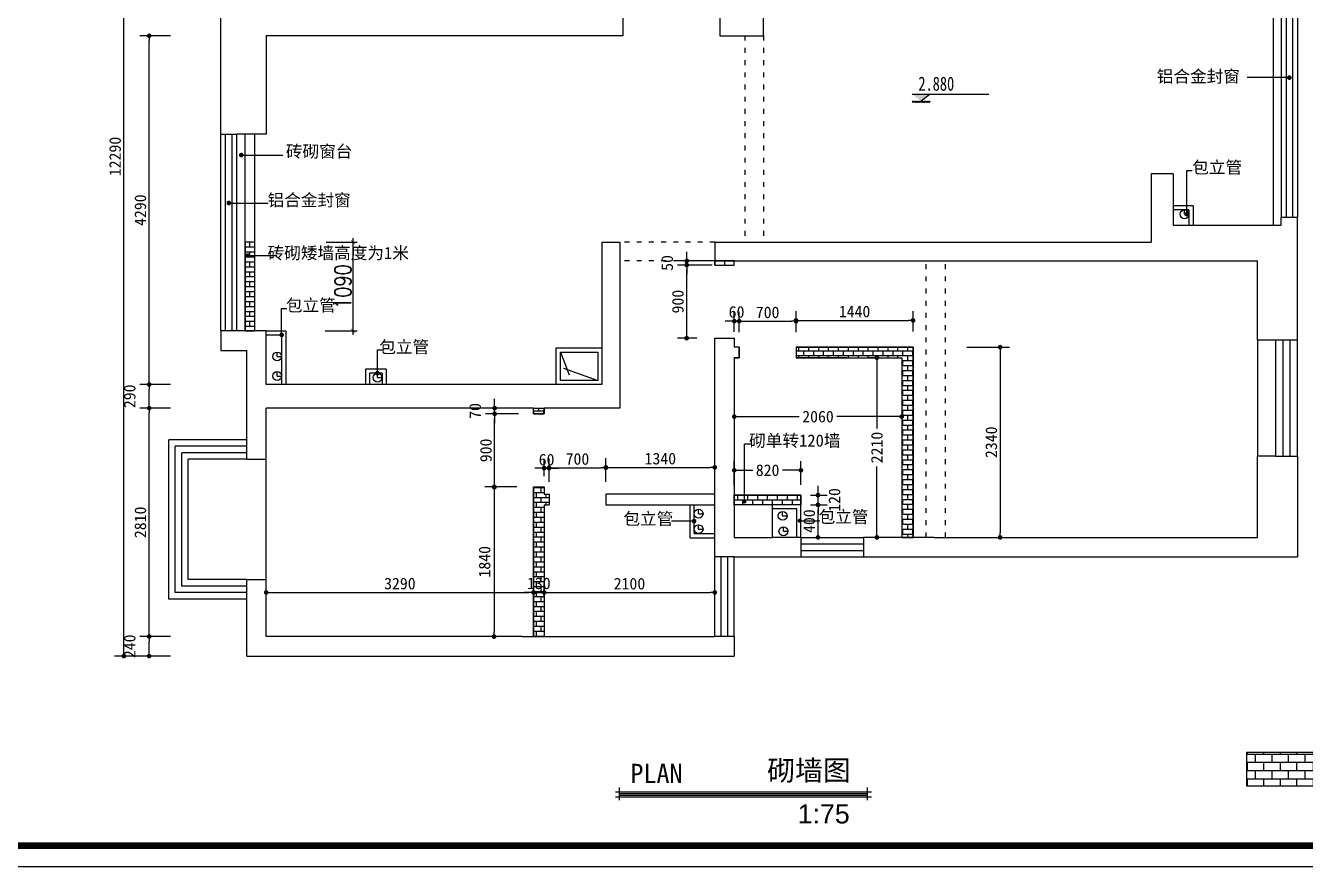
# Model space of a CAD drawing. Header units: millimetres. Extents: x -608935 to 90319, y -1318739 to -774154.
# Drawn here: x -141431 to -125683, y -817287 to -806945 of the extents above; entities that cross this region are included whole.
import ezdxf

# ---------------------------------------------------------------- set-up
doc = ezdxf.new("R2010")
doc.units = ezdxf.units.MM
doc.header["$PDMODE"] = 3
doc.linetypes.add('ACAD_ISO03W100', pattern=[30, 12, -18])
for name, color, linetype in [('0-170活动家具', 8, 'Continuous'), ('2', 2, 'Continuous'), ('250', 250, 'Continuous'), ('5', 5, 'Continuous'), ('IFF_FURN', 30, 'Continuous'), ('layer 1', 7, 'Continuous')]:
    doc.layers.add(name, color=color, linetype=linetype)
doc.styles.add('DIM', font='simplex.shx', dxfattribs={"width": 0.8, "bigfont": 'hztxt.shx'})
doc.styles.get("Standard").update_dxf_attribs({"font": 'simhei.ttf'})
doc.styles.add('STYLE1', font='')
doc.styles.add('平面', font='', dxfattribs={"width": 0.75, "height": 250})
doc.styles.get('STYLE1').set_extended_font_data('SimSun')
doc.styles.get('平面').set_extended_font_data('SimSun')
doc.dimstyles.new('1-50', dxfattribs={"dimscale": 50, "dimtxt": 4, "dimasz": 1, "dimexe": 1, "dimexo": 0.1, "dimgap": 0.5, "dimtad": 1, "dimdec": 0, "dimdsep": 46, "dimtxsty": 'DIM', "dimblk": 'ARCHTICK', "dimcen": 4, "dimdle": 1, "dimclrd": 3, "dimclre": 3, "dimclrt": 1, "dimadec": 0, "dimazin": 0, "dimtfac": 1, "dimtdec": 0, "dimtmove": 2, "dimatfit": 3, "dimldrblk": 'DOT', "dimfxl": 15, "dimfxlon": 1, "dimarcsym": 0})
doc.dimstyles.new('1-55', dxfattribs={"dimscale": 57, "dimtxt": 2.5, "dimasz": 1, "dimexe": 2, "dimexo": 0.625, "dimtad": 1, "dimdec": 0, "dimrnd": 5, "dimtxsty": 'Standard', "dimblk": 'DOT', "dimcen": 2.5, "dimclrd": 1, "dimclre": 1, "dimclrt": 2, "dimadec": 0, "dimazin": 0, "dimtfac": 1, "dimtdec": 0, "dimtmove": 2, "dimatfit": 3, "dimldrblk": 'DOT', "dimfxl": 1, "dimarcsym": 0})

# ---------------------------------------------------------------- blocks, each defined once
blk = doc.blocks.new('_Dot')
at = {"color": 0, "linetype": 'ByBlock', "lineweight": -2}
blk.add_line((-0.5, 0), (-1, 0), dxfattribs=at)
at = {"color": 0, "linetype": 'ByBlock', "const_width": 0.5}
blk.add_lwpolyline([(-0.25, 0, 1), (0.25, 0, 1)], format="xyb", close=True, dxfattribs=at)
blk = doc.blocks.new('*D315')
at = {"layer": '250', "color": 1, "lineweight": -2}
for p, q in [((-139646, -814460), (-140024, -814460)), ((-139910, -814643), (-139910, -814517)), ((-139646, -814700), (-140024, -814700))]:
    blk.add_line(p, q, dxfattribs=at)
at = {"layer": 'Defpoints', "color": 0}
for p in [(-139910, -814460), (-139610, -814460), (-139610, -814700)]:
    blk.add_point(p, dxfattribs=at)
at = {"layer": '250', "color": 1, "lineweight": -2, "xscale": 57, "yscale": 57, "zscale": 57}
for p, rotation in [((-139910, -814460), 90), ((-139910, -814700), 270)]:
    blk.add_blockref('_Dot', p, dxfattribs=dict(at, rotation=rotation))
at = {"layer": '250', "color": 2, "insert": (-140149, -814580), "char_height": 142.5, "attachment_point": 5, "rotation": 90}
blk.add_mtext('240', dxfattribs=at)
blk = doc.blocks.new('*D316')
at = {"layer": '250', "color": 1, "lineweight": -2}
for p, q in [((-139646, -811650), (-140024, -811650)), ((-139910, -814403), (-139910, -811707)), ((-139646, -814460), (-140024, -814460))]:
    blk.add_line(p, q, dxfattribs=at)
at = {"layer": 'Defpoints', "color": 0}
for p in [(-139910, -811650), (-139610, -811650), (-139610, -814460)]:
    blk.add_point(p, dxfattribs=at)
at = {"layer": '250', "color": 1, "lineweight": -2, "xscale": 57, "yscale": 57, "zscale": 57}
for p, rotation in [((-139910, -811650), 90), ((-139910, -814460), 270)]:
    blk.add_blockref('_Dot', p, dxfattribs=dict(at, rotation=rotation))
at = {"layer": '250', "color": 2, "insert": (-140018, -813055), "char_height": 142.5, "attachment_point": 5, "rotation": 90}
blk.add_mtext('2810', dxfattribs=at)
blk = doc.blocks.new('*D317')
at = {"layer": '250', "color": 1, "lineweight": -2}
for p, q in [((-139646, -811360), (-140024, -811360)), ((-139910, -811593), (-139910, -811417)), ((-139646, -811650), (-140024, -811650))]:
    blk.add_line(p, q, dxfattribs=at)
at = {"layer": 'Defpoints', "color": 0}
for p in [(-139910, -811360), (-139610, -811360), (-139610, -811650)]:
    blk.add_point(p, dxfattribs=at)
at = {"layer": '250', "color": 1, "lineweight": -2, "xscale": 57, "yscale": 57, "zscale": 57}
for p, rotation in [((-139910, -811360), 90), ((-139910, -811650), 270)]:
    blk.add_blockref('_Dot', p, dxfattribs=dict(at, rotation=rotation))
at = {"layer": '250', "color": 2, "insert": (-140149, -811505), "char_height": 142.5, "attachment_point": 5, "rotation": 90}
blk.add_mtext('290', dxfattribs=at)
blk = doc.blocks.new('*D318')
at = {"layer": '250', "color": 1, "lineweight": -2}
for p, q in [((-139646, -807070), (-140024, -807070)), ((-139910, -811303), (-139910, -807127)), ((-139646, -811360), (-140024, -811360))]:
    blk.add_line(p, q, dxfattribs=at)
at = {"layer": 'Defpoints', "color": 0}
for p in [(-139910, -807070), (-139610, -807070), (-139610, -811360)]:
    blk.add_point(p, dxfattribs=at)
at = {"layer": '250', "color": 1, "lineweight": -2, "xscale": 57, "yscale": 57, "zscale": 57}
for p, rotation in [((-139910, -807070), 90), ((-139910, -811360), 270)]:
    blk.add_blockref('_Dot', p, dxfattribs=dict(at, rotation=rotation))
at = {"layer": '250', "color": 2, "insert": (-140018, -809215), "char_height": 142.5, "attachment_point": 5, "rotation": 90}
blk.add_mtext('4290', dxfattribs=at)
blk = doc.blocks.new('*D323')
at = {"layer": '250', "color": 1, "lineweight": -2}
for p, q in [((-139646, -802410), (-140336, -802410)), ((-140222, -814643), (-140222, -802467)), ((-139646, -814700), (-140336, -814700))]:
    blk.add_line(p, q, dxfattribs=at)
at = {"layer": 'Defpoints', "color": 0}
for p in [(-140222, -802410), (-139610, -802410), (-139610, -814700)]:
    blk.add_point(p, dxfattribs=at)
at = {"layer": '250', "color": 1, "lineweight": -2, "xscale": 57, "yscale": 57, "zscale": 57}
for p, rotation in [((-140222, -802410), 90), ((-140222, -814700), 270)]:
    blk.add_blockref('_Dot', p, dxfattribs=dict(at, rotation=rotation))
at = {"layer": '250', "color": 2, "insert": (-140329, -808555), "char_height": 142.5, "attachment_point": 5, "rotation": 90}
blk.add_mtext('12290', dxfattribs=at)
blk = doc.blocks.new('A$C54AD448D')
blk.add_lwpolyline([(-240, 15583), (-22136, 15583), (-22136, 240), (-240, 240)], close=True)
at = {"layer": 'IFF_FURN'}
blk.add_lwpolyline([(0, 15823), (-22376, 15823), (-22376, 0), (0, 0)], close=True, dxfattribs=at)
at = {"layer": 'IFF_FURN', "color": 8, "const_width": 79.9}
blk.add_lwpolyline([(-22136, 15583), (-22136, 240), (-240, 240), (-240, 15583), (-22136, 15583)], dxfattribs=at)
blk = doc.blocks.new('54ewq')
blk.add_hatch(color=1).paths.add_polyline_path([(75200, -272756), (75017, -272756), (75108, -272825)])
h = blk.add_hatch()
h.set_pattern_fill('SACNCR', color=1, scale=1.92, angle=180.0122, style=0)
h.set_pattern_definition([(45.01224, (-58699.985, -326776.9863), (-3.23358277, 3.23220149), []), (45.01224, (-58696.752, -326776.9856), (-3.23358277, 3.23220149), [0, -4.572])])
h.paths.add_polyline_path([(75109, -272825), (75108, -272825), (75108, -272825), (75017, -272825), (75017, -272838), (75201, -272838), (75201, -272825)])
at = {"color": 1}
for p, q in [((75017, -272756), (75802, -272756)), ((75200, -272756), (75108, -272825))]:
    blk.add_line(p, q, dxfattribs=at)
blk = doc.blocks.new('*D355')
at = {"layer": '250', "color": 1, "lineweight": -2}
for p, q in [((-132650, -810612), (-132650, -810467)), ((-131950, -810612), (-131950, -810467)), ((-132593, -810581), (-132007, -810581))]:
    blk.add_line(p, q, dxfattribs=at)
at = {"layer": 'Defpoints', "color": 0}
for p in [(-132650, -810647), (-131950, -810581), (-131950, -810647)]:
    blk.add_point(p, dxfattribs=at)
at = {"layer": '250', "color": 1, "lineweight": -2, "xscale": 57, "yscale": 57, "zscale": 57, "rotation": 180}
blk.add_blockref('_Dot', (-132650, -810581), dxfattribs=at)
at = {"layer": '250', "color": 1, "lineweight": -2, "xscale": 57, "yscale": 57, "zscale": 57}
blk.add_blockref('_Dot', (-131950, -810581), dxfattribs=at)
at = {"layer": '250', "color": 2, "insert": (-132300, -810473), "char_height": 142.5, "attachment_point": 5}
blk.add_mtext('700', dxfattribs=at)
blk = doc.blocks.new('*D356')
at = {"layer": '250', "color": 1, "lineweight": -2}
for p, q in [((-131950, -810716), (-131950, -810457)), ((-130510, -810707), (-130510, -810457)), ((-131893, -810571), (-130567, -810571))]:
    blk.add_line(p, q, dxfattribs=at)
at = {"layer": 'Defpoints', "color": 0}
for p in [(-130510, -810571), (-131950, -810752), (-130510, -810742)]:
    blk.add_point(p, dxfattribs=at)
at = {"layer": '250', "color": 1, "lineweight": -2, "xscale": 57, "yscale": 57, "zscale": 57, "rotation": 180}
blk.add_blockref('_Dot', (-131950, -810571), dxfattribs=at)
at = {"layer": '250', "color": 1, "lineweight": -2, "xscale": 57, "yscale": 57, "zscale": 57}
blk.add_blockref('_Dot', (-130510, -810571), dxfattribs=at)
at = {"layer": '250', "color": 2, "insert": (-131230, -810463), "char_height": 142.5, "attachment_point": 5}
blk.add_mtext('1440', dxfattribs=at)
blk = doc.blocks.new('*D357')
at = {"layer": '250', "color": 1, "lineweight": -2}
for p, q in [((-129848, -810900), (-129325, -810900)), ((-129439, -810957), (-129439, -813183)), ((-129775, -813240), (-129325, -813240))]:
    blk.add_line(p, q, dxfattribs=at)
at = {"layer": 'Defpoints', "color": 0}
for p in [(-129884, -810900), (-129810, -813240), (-129439, -813240)]:
    blk.add_point(p, dxfattribs=at)
at = {"layer": '250', "color": 1, "lineweight": -2, "xscale": 57, "yscale": 57, "zscale": 57}
for p, rotation in [((-129439, -810900), 90), ((-129439, -813240), 270)]:
    blk.add_blockref('_Dot', p, dxfattribs=dict(at, rotation=rotation))
at = {"layer": '250', "color": 2, "insert": (-129547, -812070), "char_height": 142.5, "attachment_point": 5, "rotation": 90}
blk.add_mtext('2340', dxfattribs=at)
blk = doc.blocks.new('*D358')
at = {"layer": '250', "color": 1, "lineweight": -2}
for p, q in [((-132710, -811664), (-132710, -811869)), ((-132653, -811755), (-131913, -811755)), ((-130707, -811755), (-131447, -811755)), ((-130650, -811664), (-130650, -811869))]:
    blk.add_line(p, q, dxfattribs=at)
at = {"layer": 'Defpoints', "color": 0}
for p in [(-132710, -811628), (-130650, -811628), (-130650, -811755)]:
    blk.add_point(p, dxfattribs=at)
at = {"layer": '250', "color": 1, "lineweight": -2, "xscale": 57, "yscale": 57, "zscale": 57, "rotation": 180}
blk.add_blockref('_Dot', (-132710, -811755), dxfattribs=at)
at = {"layer": '250', "color": 1, "lineweight": -2, "xscale": 57, "yscale": 57, "zscale": 57}
blk.add_blockref('_Dot', (-130650, -811755), dxfattribs=at)
at = {"layer": '250', "color": 2, "insert": (-131680, -811755), "char_height": 142.5, "attachment_point": 5}
blk.add_mtext('2060', dxfattribs=at)
blk = doc.blocks.new('*D359')
at = {"layer": '250', "color": 1, "lineweight": -2}
for p, q in [((-135387, -812620), (-135780, -812620)), ((-135666, -812677), (-135666, -814403)), ((-135387, -814460), (-135780, -814460))]:
    blk.add_line(p, q, dxfattribs=at)
at = {"layer": 'Defpoints', "color": 0}
for p in [(-135351, -812620), (-135666, -814460), (-135351, -814460)]:
    blk.add_point(p, dxfattribs=at)
at = {"layer": '250', "color": 1, "lineweight": -2, "xscale": 57, "yscale": 57, "zscale": 57}
for p, rotation in [((-135666, -812620), 90), ((-135666, -814460), 270)]:
    blk.add_blockref('_Dot', p, dxfattribs=dict(at, rotation=rotation))
at = {"layer": '250', "color": 2, "insert": (-135782, -813540), "char_height": 142.5, "attachment_point": 5, "rotation": 90}
blk.add_mtext('1840', dxfattribs=at)
blk = doc.blocks.new('*D442')
at = {"layer": '250', "color": 1, "lineweight": -2}
for p, q in [((-132710, -810712), (-132710, -810467)), ((-132650, -810716), (-132650, -810467)), ((-132767, -810581), (-132824, -810581)), ((-132650, -810581), (-132710, -810581)), ((-132593, -810581), (-132536, -810581))]:
    blk.add_line(p, q, dxfattribs=at)
at = {"layer": 'Defpoints', "color": 0}
for p in [(-132710, -810581), (-132710, -810748), (-132650, -810751)]:
    blk.add_point(p, dxfattribs=at)
at = {"layer": '250', "color": 1, "lineweight": -2, "xscale": 57, "yscale": 57, "zscale": 57}
blk.add_blockref('_Dot', (-132710, -810581), dxfattribs=at)
at = {"layer": '250', "color": 1, "lineweight": -2, "xscale": 57, "yscale": 57, "zscale": 57, "rotation": 180}
blk.add_blockref('_Dot', (-132650, -810581), dxfattribs=at)
at = {"layer": '250', "color": 2, "insert": (-132682, -810467), "char_height": 142.5, "attachment_point": 5}
blk.add_mtext('60', dxfattribs=at)
blk = doc.blocks.new('*D451')
at = {"layer": '250', "color": 1, "lineweight": -2}
for p, q in [((-132710, -812602), (-132710, -812301)), ((-132653, -812415), (-132482, -812415)), ((-131947, -812415), (-132118, -812415)), ((-131890, -812592), (-131890, -812301))]:
    blk.add_line(p, q, dxfattribs=at)
at = {"layer": 'Defpoints', "color": 0}
for p in [(-131890, -812415), (-132710, -812638), (-131890, -812628)]:
    blk.add_point(p, dxfattribs=at)
at = {"layer": '250', "color": 1, "lineweight": -2, "xscale": 57, "yscale": 57, "zscale": 57, "rotation": 180}
blk.add_blockref('_Dot', (-132710, -812415), dxfattribs=at)
at = {"layer": '250', "color": 1, "lineweight": -2, "xscale": 57, "yscale": 57, "zscale": 57}
blk.add_blockref('_Dot', (-131890, -812415), dxfattribs=at)
at = {"layer": '250', "color": 2, "insert": (-132300, -812415), "char_height": 142.5, "attachment_point": 5}
blk.add_mtext('820', dxfattribs=at)
blk = doc.blocks.new('*D452')
at = {"layer": '250', "color": 1, "lineweight": -2}
for p, q in [((-130961, -811030), (-131069, -811030)), ((-130955, -811087), (-130955, -811902)), ((-130955, -813183), (-130955, -812368)), ((-130961, -813240), (-131069, -813240))]:
    blk.add_line(p, q, dxfattribs=at)
at = {"layer": 'Defpoints', "color": 0}
for p in [(-130955, -811030), (-130925, -811030), (-130925, -813240)]:
    blk.add_point(p, dxfattribs=at)
at = {"layer": '250', "color": 1, "lineweight": -2, "xscale": 57, "yscale": 57, "zscale": 57}
for p, rotation in [((-130955, -811030), 90), ((-130955, -813240), 270)]:
    blk.add_blockref('_Dot', p, dxfattribs=dict(at, rotation=rotation))
at = {"layer": '250', "color": 2, "insert": (-130955, -812135), "char_height": 142.5, "attachment_point": 5, "rotation": 90}
blk.add_mtext('2210', dxfattribs=at)
blk = doc.blocks.new('*D457')
at = {"layer": '250', "color": 1, "lineweight": -2}
for p, q in [((-133173, -809890), (-133410, -809890)), ((-133296, -810733), (-133296, -809947)), ((-133173, -810790), (-133410, -810790))]:
    blk.add_line(p, q, dxfattribs=at)
at = {"layer": 'Defpoints', "color": 0}
for p in [(-133296, -809890), (-133138, -809890), (-133138, -810790)]:
    blk.add_point(p, dxfattribs=at)
at = {"layer": '250', "color": 1, "lineweight": -2, "xscale": 57, "yscale": 57, "zscale": 57}
for p, rotation in [((-133296, -809890), 90), ((-133296, -810790), 270)]:
    blk.add_blockref('_Dot', p, dxfattribs=dict(at, rotation=rotation))
at = {"layer": '250', "color": 2, "insert": (-133404, -810340), "char_height": 142.5, "attachment_point": 5, "rotation": 90}
blk.add_mtext('900', dxfattribs=at)
blk = doc.blocks.new('*D458')
at = {"layer": '250', "color": 1, "lineweight": -2}
for p, q in [((-133295, -809783), (-133295, -809726)), ((-132984, -809840), (-133409, -809840)), ((-132984, -809890), (-133409, -809890)), ((-133295, -809890), (-133295, -809840)), ((-133295, -809947), (-133295, -810004))]:
    blk.add_line(p, q, dxfattribs=at)
at = {"layer": 'Defpoints', "color": 0}
for p in [(-133295, -809840), (-132948, -809840), (-132948, -809890)]:
    blk.add_point(p, dxfattribs=at)
at = {"layer": '250', "color": 1, "lineweight": -2, "xscale": 57, "yscale": 57, "zscale": 57}
for p, rotation in [((-133295, -809840), 270), ((-133295, -809890), 90)]:
    blk.add_blockref('_Dot', p, dxfattribs=dict(at, rotation=rotation))
at = {"layer": '250', "color": 2, "insert": (-133535, -809865), "char_height": 142.5, "attachment_point": 5, "rotation": 90}
blk.add_mtext('50', dxfattribs=at)
blk = doc.blocks.new('*D459')
at = {"layer": '250', "color": 1, "lineweight": -2}
for p, q in [((-135364, -811720), (-135773, -811720)), ((-135659, -812563), (-135659, -811777)), ((-135423, -812620), (-135773, -812620))]:
    blk.add_line(p, q, dxfattribs=at)
at = {"layer": 'Defpoints', "color": 0}
for p in [(-135659, -811720), (-135328, -811720), (-135387, -812620)]:
    blk.add_point(p, dxfattribs=at)
at = {"layer": '250', "color": 1, "lineweight": -2, "xscale": 57, "yscale": 57, "zscale": 57}
for p, rotation in [((-135659, -811720), 90), ((-135659, -812620), 270)]:
    blk.add_blockref('_Dot', p, dxfattribs=dict(at, rotation=rotation))
at = {"layer": '250', "color": 2, "insert": (-135766, -812170), "char_height": 142.5, "attachment_point": 5, "rotation": 90}
blk.add_mtext('900', dxfattribs=at)
blk = doc.blocks.new('*D460')
at = {"layer": '250', "color": 1, "lineweight": -2}
for p, q in [((-135341, -811650), (-135773, -811650)), ((-135659, -811593), (-135659, -811536)), ((-135659, -811720), (-135659, -811650)), ((-135381, -811720), (-135773, -811720)), ((-135659, -811777), (-135659, -811834))]:
    blk.add_line(p, q, dxfattribs=at)
at = {"layer": 'Defpoints', "color": 0}
for p in [(-135659, -811650), (-135305, -811650), (-135345, -811720)]:
    blk.add_point(p, dxfattribs=at)
at = {"layer": '250', "color": 1, "lineweight": -2, "xscale": 57, "yscale": 57, "zscale": 57}
for p, rotation in [((-135659, -811650), 270), ((-135659, -811720), 90)]:
    blk.add_blockref('_Dot', p, dxfattribs=dict(at, rotation=rotation))
at = {"layer": '250', "color": 2, "insert": (-135898, -811685), "char_height": 142.5, "attachment_point": 5, "rotation": 90}
blk.add_mtext('70', dxfattribs=at)
blk = doc.blocks.new('*D461')
at = {"layer": '250', "color": 1, "lineweight": -2}
for p, q in [((-135050, -812487), (-135050, -812275)), ((-134990, -812487), (-134990, -812275)), ((-135107, -812389), (-135164, -812389)), ((-135050, -812389), (-134990, -812389)), ((-134933, -812389), (-134876, -812389))]:
    blk.add_line(p, q, dxfattribs=at)
at = {"layer": 'Defpoints', "color": 0}
for p in [(-134990, -812389), (-135050, -812523), (-134990, -812523)]:
    blk.add_point(p, dxfattribs=at)
at = {"layer": '250', "color": 1, "lineweight": -2, "xscale": 57, "yscale": 57, "zscale": 57}
blk.add_blockref('_Dot', (-135050, -812389), dxfattribs=at)
at = {"layer": '250', "color": 1, "lineweight": -2, "xscale": 57, "yscale": 57, "zscale": 57, "rotation": 180}
blk.add_blockref('_Dot', (-134990, -812389), dxfattribs=at)
at = {"layer": '250', "color": 2, "insert": (-135020, -812284), "char_height": 142.5, "attachment_point": 5}
blk.add_mtext('60', dxfattribs=at)
blk = doc.blocks.new('*D462')
at = {"layer": '250', "color": 1, "lineweight": -2}
for p, q in [((-134990, -812557), (-134990, -812270)), ((-134290, -812557), (-134290, -812270)), ((-134933, -812384), (-134347, -812384))]:
    blk.add_line(p, q, dxfattribs=at)
at = {"layer": 'Defpoints', "color": 0}
for p in [(-134290, -812384), (-134990, -812592), (-134290, -812592)]:
    blk.add_point(p, dxfattribs=at)
at = {"layer": '250', "color": 1, "lineweight": -2, "xscale": 57, "yscale": 57, "zscale": 57, "rotation": 180}
blk.add_blockref('_Dot', (-134990, -812384), dxfattribs=at)
at = {"layer": '250', "color": 1, "lineweight": -2, "xscale": 57, "yscale": 57, "zscale": 57}
blk.add_blockref('_Dot', (-134290, -812384), dxfattribs=at)
at = {"layer": '250', "color": 2, "insert": (-134640, -812276), "char_height": 142.5, "attachment_point": 5}
blk.add_mtext('700', dxfattribs=at)
blk = doc.blocks.new('*D463')
at = {"layer": '250', "color": 1, "lineweight": -2}
for p, q in [((-134290, -812557), (-134290, -812265)), ((-132950, -812557), (-132950, -812265)), ((-134233, -812379), (-133007, -812379))]:
    blk.add_line(p, q, dxfattribs=at)
at = {"layer": 'Defpoints', "color": 0}
for p in [(-132950, -812379), (-134290, -812592), (-132950, -812592)]:
    blk.add_point(p, dxfattribs=at)
at = {"layer": '250', "color": 1, "lineweight": -2, "xscale": 57, "yscale": 57, "zscale": 57, "rotation": 180}
blk.add_blockref('_Dot', (-134290, -812379), dxfattribs=at)
at = {"layer": '250', "color": 1, "lineweight": -2, "xscale": 57, "yscale": 57, "zscale": 57}
blk.add_blockref('_Dot', (-132950, -812379), dxfattribs=at)
at = {"layer": '250', "color": 2, "insert": (-133620, -812272), "char_height": 142.5, "attachment_point": 5}
blk.add_mtext('1340', dxfattribs=at)
blk = doc.blocks.new('*D464')
at = {"layer": '250', "color": 1, "lineweight": -2}
for p, q in [((-138470, -813922), (-138470, -813803)), ((-135180, -813922), (-135180, -813803)), ((-138413, -813917), (-135237, -813917))]:
    blk.add_line(p, q, dxfattribs=at)
at = {"layer": 'Defpoints', "color": 0}
for p in [(-138470, -813958), (-135180, -813917), (-135180, -813958)]:
    blk.add_point(p, dxfattribs=at)
at = {"layer": '250', "color": 1, "lineweight": -2, "xscale": 57, "yscale": 57, "zscale": 57, "rotation": 180}
blk.add_blockref('_Dot', (-138470, -813917), dxfattribs=at)
at = {"layer": '250', "color": 1, "lineweight": -2, "xscale": 57, "yscale": 57, "zscale": 57}
blk.add_blockref('_Dot', (-135180, -813917), dxfattribs=at)
at = {"layer": '250', "color": 2, "insert": (-136825, -813809), "char_height": 142.5, "attachment_point": 5}
blk.add_mtext('3290', dxfattribs=at)
blk = doc.blocks.new('*D465')
at = {"layer": '250', "color": 1, "lineweight": -2}
for p, q in [((-135050, -813978), (-135050, -813804)), ((-132950, -813978), (-132950, -813804)), ((-134993, -813918), (-133007, -813918))]:
    blk.add_line(p, q, dxfattribs=at)
at = {"layer": 'Defpoints', "color": 0}
for p in [(-135050, -814014), (-132950, -813918), (-132950, -814014)]:
    blk.add_point(p, dxfattribs=at)
at = {"layer": '250', "color": 1, "lineweight": -2, "xscale": 57, "yscale": 57, "zscale": 57, "rotation": 180}
blk.add_blockref('_Dot', (-135050, -813918), dxfattribs=at)
at = {"layer": '250', "color": 1, "lineweight": -2, "xscale": 57, "yscale": 57, "zscale": 57}
blk.add_blockref('_Dot', (-132950, -813918), dxfattribs=at)
at = {"layer": '250', "color": 2, "insert": (-134000, -813810), "char_height": 142.5, "attachment_point": 5}
blk.add_mtext('2100', dxfattribs=at)
blk = doc.blocks.new('*D466')
at = {"layer": '250', "color": 1, "lineweight": -2}
for p, q in [((-135180, -813918), (-135180, -813804)), ((-135050, -813918), (-135050, -813804)), ((-135237, -813918), (-135294, -813918)), ((-135180, -813918), (-135050, -813918)), ((-134993, -813918), (-134936, -813918))]:
    blk.add_line(p, q, dxfattribs=at)
at = {"layer": 'Defpoints', "color": 0}
for p in [(-135180, -813954), (-135050, -813918), (-135050, -813954)]:
    blk.add_point(p, dxfattribs=at)
at = {"layer": '250', "color": 1, "lineweight": -2, "xscale": 57, "yscale": 57, "zscale": 57}
blk.add_blockref('_Dot', (-135180, -813918), dxfattribs=at)
at = {"layer": '250', "color": 1, "lineweight": -2, "xscale": 57, "yscale": 57, "zscale": 57, "rotation": 180}
blk.add_blockref('_Dot', (-135050, -813918), dxfattribs=at)
at = {"layer": '250', "color": 2, "insert": (-135115, -813806), "char_height": 142.5, "attachment_point": 5}
blk.add_mtext('130', dxfattribs=at)
blk = doc.blocks.new('_ArchTick')
at = {"color": 0, "linetype": 'ByBlock', "const_width": 0.15}
blk.add_lwpolyline([(-0.5, -0.5), (0.5, 0.5)], dxfattribs=at)
blk = doc.blocks.new('*D474')
at = {"layer": '250', "color": 3, "lineweight": -2}
for p, q in [((-137732, -809610), (-137351, -809610)), ((-137401, -810750), (-137401, -809560)), ((-137745, -810700), (-137351, -810700))]:
    blk.add_line(p, q, dxfattribs=at)
at = {"layer": 'Defpoints', "color": 0}
for p in [(-137737, -809610), (-137401, -809610), (-137750, -810700)]:
    blk.add_point(p, dxfattribs=at)
at = {"layer": '250', "color": 3, "lineweight": -2, "xscale": 50, "yscale": 50, "zscale": 50}
for p, rotation in [((-137401, -809610), 90), ((-137401, -810700), 270)]:
    blk.add_blockref('_ArchTick', p, dxfattribs=dict(at, rotation=rotation))
at = {"layer": '250', "color": 1, "insert": (-137526, -810155), "char_height": 200, "attachment_point": 5, "rotation": 90, "style": 'DIM'}
blk.add_mtext('1090', dxfattribs=at)
blk = doc.blocks.new('*D475')
at = {"layer": '250', "color": 1, "lineweight": -2}
for p, q in [((-131774, -812720), (-131566, -812720)), ((-131680, -812663), (-131680, -812606)), ((-131680, -812840), (-131680, -812720)), ((-131774, -812840), (-131566, -812840)), ((-131680, -812897), (-131680, -812954))]:
    blk.add_line(p, q, dxfattribs=at)
at = {"layer": 'Defpoints', "color": 0}
for p in [(-131809, -812720), (-131680, -812720), (-131809, -812840)]:
    blk.add_point(p, dxfattribs=at)
at = {"layer": '250', "color": 1, "lineweight": -2, "xscale": 57, "yscale": 57, "zscale": 57}
for p, rotation in [((-131680, -812720), 270), ((-131680, -812840), 90)]:
    blk.add_blockref('_Dot', p, dxfattribs=dict(at, rotation=rotation))
at = {"layer": '250', "color": 2, "insert": (-131477, -812780), "char_height": 142.5, "attachment_point": 5, "rotation": 90}
blk.add_mtext('120', dxfattribs=at)
blk = doc.blocks.new('*D476')
at = {"layer": '250', "color": 1, "lineweight": -2}
for p, q in [((-131774, -812840), (-131566, -812840)), ((-131680, -813183), (-131680, -812897)), ((-131774, -813240), (-131566, -813240))]:
    blk.add_line(p, q, dxfattribs=at)
at = {"layer": 'Defpoints', "color": 0}
for p in [(-131809, -812840), (-131680, -812840), (-131809, -813240)]:
    blk.add_point(p, dxfattribs=at)
at = {"layer": '250', "color": 1, "lineweight": -2, "xscale": 57, "yscale": 57, "zscale": 57}
for p, rotation in [((-131680, -812840), 90), ((-131680, -813240), 270)]:
    blk.add_blockref('_Dot', p, dxfattribs=dict(at, rotation=rotation))
at = {"layer": '250', "color": 2, "insert": (-131788, -813040), "char_height": 142.5, "attachment_point": 5, "rotation": 90}
blk.add_mtext('400', dxfattribs=at)

msp = doc.modelspace()

# ---------------------------------------------------------------- hatches: boundary and pattern name
at = {"layer": '250'}
h = msp.add_hatch(dxfattribs=at)
h.set_pattern_fill('AR-B816', color=1, scale=0.3, style=0)
h.set_pattern_definition([(0, (-138670, -810155), (0, 60.96), []), (90, (-138670, -810155), (-60.96, 60.96), [60.96, -60.96])])
h.paths.add_polyline_path([(-138610, -809610), (-138730, -809610), (-138730, -810700), (-138610, -810700)])
h = msp.add_hatch(dxfattribs=at)
h.set_pattern_fill('AR-B816', color=1, scale=0.3, style=0)
h.set_pattern_definition([(0, (-132950, -809890), (0, 60.96), []), (90, (-132950, -809890), (-60.96, 60.96), [60.96, -60.96])])
h.paths.add_polyline_path([(-132950, -809890), (-132710, -809890), (-132710, -809840), (-132950, -809840)])
h = msp.add_hatch(dxfattribs=at)
h.set_pattern_fill('AR-B816', color=1, scale=0.3, style=0)
h.set_pattern_definition([(0, (-251335.915, -803323.516), (0, 60.96), []), (90, (-251335.915, -803323.516), (-60.96, 60.96), [60.96, -60.96])])
h.paths.add_polyline_path([(-130650, -813240), (-130510, -813240), (-130510, -810900), (-131950, -810900), (-131950, -811030), (-130650, -811030)])
h = msp.add_hatch(dxfattribs=at)
h.set_pattern_fill('AR-B816', color=1, scale=0.3, style=0)
h.set_pattern_definition([(0, (-135115, -811685), (0, 60.96), []), (90, (-135115, -811685), (-60.96, 60.96), [60.96, -60.96])])
h.paths.add_polyline_path([(-135050, -811650), (-135180, -811650), (-135180, -811720), (-135050, -811720)])
h = msp.add_hatch(dxfattribs=at)
h.set_pattern_fill('AR-B816', color=1, scale=0.3, style=0)
h.set_pattern_definition([(0, (-135085, -813540), (0, 60.96), []), (90, (-135085, -813540), (-60.96, 60.96), [60.96, -60.96])])
h.paths.add_polyline_path([(-134990, -812710), (-135050, -812710), (-135050, -812620), (-135180, -812620), (-135180, -814460), (-135050, -814460), (-135050, -812840), (-134990, -812840)])
h = msp.add_hatch(dxfattribs=at)
h.set_pattern_fill('AR-B816', color=1, scale=0.3, style=0)
h.set_pattern_definition([(0, (-132300, -812779.245), (0, 60.96), []), (90, (-132300, -812779.245), (-60.96, 60.96), [60.96, -60.96])])
h.paths.add_polyline_path([(-131890, -812838.5), (-132710, -812838.5), (-132710, -812720), (-131890, -812720)])
h = msp.add_hatch(dxfattribs=at)
h.set_pattern_fill('AR-B816', color=1, scale=0.5, style=0, double=1)
h.set_pattern_definition([(0, (-234702.3, -807370.3), (0, 101.6), []), (90, (-234702.3, -807370.3), (-101.6, 101.6), [101.6, -101.6])])
h.paths.add_polyline_path([(-126403.5, -815881.3), (-126403.5, -816300.3), (-124902, -816300.3), (-124902, -815881.3)])

# ---------------------------------------------------------------- linework, layer by layer
at = {"color": 1}
msp.add_lwpolyline([(-126403.5, -815881.3), (-124902, -815881.3), (-124902, -816300.3), (-126403.5, -816300.3)], close=True, dxfattribs=at)
at = {"layer": '0-170活动家具', "color": 1, "linetype": 'ACAD_ISO03W100', "ltscale": 5}
for p, q in [((-132580, -807070), (-132580, -809610)), ((-132350, -807070), (-132350, -809610)), ((-132950, -809610), (-134120, -809610)), ((-132950, -809840), (-134120, -809840)), ((-130350, -813240), (-130350, -809840)), ((-130110, -813240), (-130110, -809840))]:
    msp.add_line(p, q, dxfattribs=at)
at = {"layer": '250', "color": 0}
for p, q in [((-132350, -807070), (-132350, -805660)), ((-139030, -808280), (-139030, -806820)), ((-134080, -806820), (-134080, -807070)), ((-132890, -806820), (-132890, -807070)), ((-134080, -807070), (-138470, -807070)), ((-138470, -807070), (-138470, -808280)), ((-132890, -807070), (-132350, -807070)), ((-139030, -808280), (-138830, -808280)), ((-138470, -808280), (-138830, -808280)), ((-127310, -808770), (-127580, -808770)), ((-127580, -808770), (-127580, -809610)), ((-127310, -808770), (-127310, -809400)), ((-127170, -809265), (-127170, -809210)), ((-127170, -809265), (-127115, -809265)), ((-127310, -809400), (-125980, -809400)), ((-125980, -809300), (-125780, -809300)), ((-125980, -809400), (-125980, -809300)), ((-125780, -810810), (-125780, -809300)), ((-134340, -809610), (-134120, -809610)), ((-134340, -809610), (-134340, -811360)), ((-134120, -809610), (-134120, -811650)), ((-132950, -809610), (-127580, -809610)), ((-132950, -809610), (-132950, -809840)), ((-132950, -809840), (-126270, -809840)), ((-132950, -809840), (-132710, -809840)), ((-132950, -809890), (-132710, -809890)), ((-126270, -810810), (-126270, -809840)), ((-138830, -810700), (-139030, -810700)), ((-139030, -810700), (-139030, -810940)), ((-138470, -810700), (-138830, -810700)), ((-138470, -811360), (-138470, -810700)), ((-138470, -810700), (-138230, -810700)), ((-138230, -810700), (-138230, -811360)), ((-138470, -810750), (-138280, -810750)), ((-138280, -810750), (-138280, -811360)), ((-132950, -813480), (-132950, -810790)), ((-132950, -810790), (-132710, -810790)), ((-132710, -810790), (-132710, -810900)), ((-126270, -810810), (-126050, -810810)), ((-126070, -810810), (-125780, -810810)), ((-139030, -810940), (-138710, -810940)), ((-138710, -812280), (-138710, -810940)), ((-138335, -811015), (-138335, -810960)), ((-138335, -811015), (-138280, -811015)), ((-134900, -811360), (-134900, -810910)), ((-134900, -810910), (-134340, -810910)), ((-134850, -810960), (-134740.4, -811240.1)), ((-132650, -810900), (-132710, -810900)), ((-132650, -810900), (-132650, -811030)), ((-131950, -810900), (-131330, -810900)), ((-131950, -810900), (-131950, -811030)), ((-131330, -810900), (-130510, -810900)), ((-130510, -810900), (-130510, -813240)), ((-137250, -811170), (-137250, -811360)), ((-136995, -811170), (-137250, -811170)), ((-136995, -811170), (-136995, -811360)), ((-134810, -811160), (-134390, -811310)), ((-132650, -811030), (-132710, -811030)), ((-132710, -811030), (-132710, -813240)), ((-131330, -811030), (-131950, -811030)), ((-131330, -811030), (-130650, -811030)), ((-130650, -811030), (-130650, -813240)), ((-138335, -811255), (-138335, -811200)), ((-138335, -811255), (-138280, -811255)), ((-137200, -811220), (-137200, -811360)), ((-137045, -811220), (-137200, -811220)), ((-137100, -811275), (-137100, -811220)), ((-137100, -811275), (-137100, -811220)), ((-137100, -811275), (-137045, -811275)), ((-137100, -811275), (-137045, -811275)), ((-137045, -811220), (-137045, -811360)), ((-134340, -811360), (-138470, -811360)), ((-135180, -811650), (-138470, -811650)), ((-138470, -812280), (-138470, -811650)), ((-135180, -811720), (-135180, -811650)), ((-134120, -811650), (-135050, -811650)), ((-135050, -811720), (-135050, -811650)), ((-138710, -812280), (-138470, -812280)), ((-126270, -813240), (-126270, -812240)), ((-126050, -812240), (-126270, -812240)), ((-126050, -812240), (-125780, -812240)), ((-125780, -812240), (-125780, -813480)), ((-135180, -812620), (-135180, -814460)), ((-131890, -812720), (-132710, -812720)), ((-133255.1, -813243.7), (-133255.1, -812840)), ((-133205.1, -813193.7), (-133205.1, -812840)), ((-133150.1, -812948.7), (-133150.1, -812893.7)), ((-132240, -812840), (-132710, -812840)), ((-132240, -813240), (-132240, -812840)), ((-133150.1, -812948.7), (-133095.1, -812948.7)), ((-132115, -812975), (-132115, -812920)), ((-132115, -812975), (-132060, -812975)), ((-133205.1, -813193.7), (-132950, -813193.7)), ((-133150.1, -813138.7), (-133150.1, -813083.7)), ((-133150.1, -813138.7), (-133095.1, -813138.7)), ((-132105, -813165), (-132105, -813110)), ((-132105, -813165), (-132050, -813165)), ((-133255.1, -813243.7), (-132950, -813243.7)), ((-132710, -813240), (-132240, -813240)), ((-131890, -813240), (-132240, -813240)), ((-131890, -813240), (-131890, -813480)), ((-130250, -813240), (-131120, -813240)), ((-131120, -813240), (-131120, -813480)), ((-130250, -813240), (-126270, -813240)), ((-132710, -813480), (-132950, -813480)), ((-132710, -813480), (-131890, -813480)), ((-131120, -813480), (-125780, -813480)), ((-138710, -814700), (-138710, -813760)), ((-138710, -813760), (-138470, -813760)), ((-138470, -814460), (-138470, -813760)), ((-135320, -814460), (-138470, -814460)), ((-135320, -814460), (-132950, -814460)), ((-132710, -814460), (-132950, -814460)), ((-132710, -814460), (-132710, -814700)), ((-138710, -814700), (-132710, -814700))]:
    msp.add_line(p, q, dxfattribs=at)
at = {"layer": '250', "color": 2}
for p, q in [((-126080, -805870), (-126080, -809400)), ((-139030, -810700), (-139030, -808280)), ((-138970, -810700), (-138970, -808280)), ((-138890, -810700), (-138890, -808280)), ((-138830, -810700), (-138830, -808280)), ((-125960, -810810), (-125960, -812240)), ((-125870, -812240), (-125870, -810810)), ((-138710, -812040), (-139670, -812040)), ((-139670, -814000), (-139670, -812040)), ((-138710, -812120), (-139590, -812120)), ((-139590, -813920), (-139590, -812120)), ((-138710, -812200), (-139510, -812200)), ((-139510, -813840), (-139510, -812200)), ((-138710, -812280), (-139430, -812280)), ((-139430, -813760), (-139430, -812280)), ((-131890, -813320), (-131120, -813320)), ((-132870, -814460), (-132870, -813480)), ((-132790, -814460), (-132790, -813480)), ((-131890, -813400), (-131120, -813400)), ((-138710, -813840), (-139510, -813840)), ((-138710, -813760), (-139430, -813760)), ((-138710, -814000), (-139670, -814000)), ((-138710, -813920), (-139590, -813920))]:
    msp.add_line(p, q, dxfattribs=at)
at = {"layer": '250', "color": 1}
for p, q in [((-125980, -805870), (-125980, -809300)), ((-125920, -805870), (-125920, -809300)), ((-125840, -805870), (-125840, -809300)), ((-125780, -805870), (-125780, -809300)), ((-138730, -810700), (-138730, -808280)), ((-138610, -810700), (-138610, -808280)), ((-127065, -809160), (-127310, -809160)), ((-127115, -809210), (-127310, -809210)), ((-127115, -809210), (-127115, -809400)), ((-127065, -809160), (-127065, -809400)), ((-132950, -809890), (-132950, -809840)), ((-132710, -809890), (-132710, -809840)), ((-126050, -810810), (-126050, -812240)), ((-125780, -812240), (-125780, -810810)), ((-135180, -811720), (-135050, -811720)), ((-135180, -814460), (-135180, -812620)), ((-135180, -812620), (-135050, -812620)), ((-135050, -812620), (-135050, -812710)), ((-135050, -812710), (-134990, -812710)), ((-134990, -812710), (-134990, -812840)), ((-131890, -812840), (-131890, -812720)), ((-135050, -812840), (-135050, -814460)), ((-135050, -812840), (-134990, -812840)), ((-131890, -812840), (-132240, -812840)), ((-131940, -812890), (-132240, -812890)), ((-131940, -813240), (-131940, -812890)), ((-131890, -813240), (-131890, -812840)), ((-131890, -813240), (-131120, -813240)), ((-132950, -814460), (-132950, -813480)), ((-132710, -814460), (-132710, -813480)), ((-131890, -813480), (-131120, -813480))]:
    msp.add_line(p, q, dxfattribs=at)
at = {"layer": '250', "color": 251}
for p, q in [((-126270, -810810), (-126270, -812240)), ((-138470, -813760), (-138470, -812280))]:
    msp.add_line(p, q, dxfattribs=at)
at = {"layer": '250', "color": 1}
for points in [[(-127115, -809265, -1), (-127225, -809265, -1)], [(-133205.1, -812948.7, -1), (-133095.1, -812948.7, -1)], [(-132060, -812975, -1), (-132170, -812975, -1)], [(-133095.1, -813138.7, -1), (-133205.1, -813138.7, -1)], [(-132050, -813165, -1), (-132160, -813165, -1)]]:
    msp.add_lwpolyline(points, format="xyb", close=True, dxfattribs=at)
at = {"layer": '250', "color": 0}
for points in [[(-138610, -809610), (-138730, -809610), (-138730, -810700), (-138610, -810700)], [(-134900, -811360), (-134900, -810910), (-134340, -810910), (-134340, -811360)], [(-134850, -811310), (-134850, -810960), (-134390, -810960), (-134390, -811310)]]:
    msp.add_lwpolyline(points, close=True, dxfattribs=at)
at = {"layer": '250', "color": 1}
for points in [[(-132950, -809890), (-132710, -809890), (-132710, -809840), (-132950, -809840)], [(-135180, -811650), (-135050, -811650), (-135050, -811720), (-135180, -811720)], [(-131890, -812838.5), (-132710, -812838.5), (-132710, -812720), (-131890, -812720)]]:
    msp.add_lwpolyline(points, close=True, dxfattribs=at)
at = {"layer": '250', "color": 0}
for points in [[(-132710, -811030), (-132650, -811030), (-132650, -810900), (-132710, -810900)], [(-132950, -812710), (-134290, -812710), (-134290, -812840), (-132950, -812840)]]:
    msp.add_lwpolyline(points, dxfattribs=at)
at = {"layer": '250', "color": 1}
msp.add_lwpolyline([(-130650, -813240), (-130510, -813240), (-130510, -810900), (-131950, -810900), (-131950, -811030), (-130650, -811030), (-130650, -813240)], dxfattribs=at)
at = {"layer": '250', "color": 0}
for centre in [(-127170, -809265), (-138335, -811015), (-138335, -811255), (-137100, -811275), (-137100, -811275), (-133150.1, -812948.7), (-132115, -812975), (-133150.1, -813138.7), (-132105, -813165)]:
    msp.add_circle(centre, 55, dxfattribs=at)
at = {"layer": '5', "color": 44}
for p, q in [((-131021.7, -816374.6), (-134172.7, -816374.6)), ((-134123.5, -816472.8), (-134123.5, -816315.7)), ((-131070.9, -816474.3), (-131070.9, -816317.1)), ((-131021.7, -816433.5), (-134172.7, -816433.5)), ((-131070.9, -816394.2), (-134123.5, -816394.2)), ((-131070.9, -816413.9), (-134123.5, -816413.9))]:
    msp.add_line(p, q, dxfattribs=at)

# ---------------------------------------------------------------- block references
at = {"color": 7, "linetype": 'ByBlock', "xscale": 1.061146067193476, "yscale": 1.06114606722258, "zscale": 1.061146067202521}
msp.add_blockref('A$C54AD448D', (-118988.7, -817287), dxfattribs=at)
at = {"xscale": 1.199999999982538, "yscale": 1.199999999953434, "zscale": 1.199999999999999}
msp.add_blockref('54ewq', (-220540, -480483.1), dxfattribs=at)

# ---------------------------------------------------------------- texts
at = {"color": 250, "insert": (-130444.7, -807572.7), "char_height": 172.8, "width": 3761.742, "attachment_point": 1, "style": '平面'}
msp.add_mtext('{\\fSimHei|b0|i0|c134|p2;\\C1;2.880}', dxfattribs=at)
at = {"layer": '2', "color": 44, "insert": (-133988.2, -816025.2), "char_height": 235.71, "attachment_point": 1}
msp.add_mtext('{\\fSimSun|b0|i0|c134|p2;PLAN}', dxfattribs=at)
at = {"layer": '5', "color": 44, "attachment_point": 3}
for s, insert, char_height in [('{\\fSimSun|b0|i0|c134|p2;砌墙图}', (-131278.3, -815980.6), 250.664), ('{\\fArial|b0|i0|c0|p32;1:75}', (-131289.8, -816523.3), 235.71)]:
    msp.add_mtext(s, dxfattribs=dict(at, insert=insert, char_height=char_height))
at = {"layer": 'layer 1', "color": 44, "lineweight": 5, "char_height": 150, "width": 4338.102, "attachment_point": 1, "style": 'STYLE1'}
for s, insert in [('{\\C0;铝合金封窗}', (-127511.1, -807494.3)), ('{\\C0;砖砌窗台}', (-138227.3, -808417.1)), ('{\\C0;包立管}', (-127075.1, -808613.1)), ('{\\C0;铝合金封窗}', (-138452.7, -809015.9)), ('{\\C0;砖砌矮墙高度为1米}', (-138452.7, -809666.2)), ('{\\C0;包立管}', (-138227.3, -810310)), ('{\\C0;包立管}', (-137078.7, -810822.7)), ('{\\C0;砌单转120墙}', (-132527.5, -811974.1)), ('{\\C0;包立管}', (-134074.6, -812935.3)), ('{\\C0;包立管}', (-131672.5, -812911.6))]:
    msp.add_mtext(s, dxfattribs=dict(at, insert=insert))

# ---------------------------------------------------------------- dimensions: what is measured, and where the dimension line sits
at = {"layer": '250', "color": 0}
for base, p1, p2, angle, picture, middle in [((-140221.5, -802410), (-139610, -814700), (-139610, -802410), 90, '*D323', (-140329.2, -808555)), ((-139910, -807070), (-139610, -811360), (-139610, -807070), 270, '*D318', (-140017.7, -809215)), ((-139910, -811360), (-139610, -811650), (-139610, -811360), 270, '*D317', (-140149.5, -811505)), ((-139910, -811650), (-139610, -814460), (-139610, -811650), 270, '*D316', (-140017.7, -813055)), ((-139910, -814460), (-139610, -814700), (-139610, -814460), 270, '*D315', (-140149.5, -814580))]:
    dim = msp.add_linear_dim(base=base, p1=p1, p2=p2, angle=angle, dimstyle='1-55', dxfattribs=at)
    dim.commit()
    dim.dimension.update_dxf_attribs({"geometry": picture, "text_midpoint": middle})
at = {"layer": '250', "color": 1}
for base, p1, p2, dimstyle, picture, middle in [((-137401, -809610), (-137749.9, -810700), (-137737.4, -809610), '1-50', '*D474', (-137526, -810155)), ((-133295.5, -809840), (-132948.1, -809890), (-132948.1, -809840), '1-55', '*D458', (-133534.9, -809865)), ((-133295.8, -809890), (-133137.7, -810790), (-133137.7, -809890), '1-55', '*D457', (-133403.5, -810340)), ((-129439.4, -813240), (-129883.6, -810900), (-129810.1, -813240), '1-55', '*D357', (-129547.1, -812070)), ((-135658.6, -811720), (-135387.1, -812620), (-135327.9, -811720), '1-55', '*D459', (-135766.2, -812170)), ((-131680, -812840), (-131809.3, -813240), (-131809.3, -812840), '1-55', '*D476', (-131787.6, -813040))]:
    dim = msp.add_linear_dim(base=base, p1=p1, p2=p2, angle=90, dimstyle=dimstyle, dxfattribs=at)
    dim.commit()
    dim.dimension.update_dxf_attribs({"geometry": picture, "text_midpoint": middle})
for base, p1, p2, picture, middle in [((-132710, -810580.6), (-132650, -810751.5), (-132710, -810748), '*D442', (-132682.1, -810466.6)), ((-130650, -811754.6), (-132710, -811628.3), (-130650, -811628.3), '*D358', (-131680, -811754.6)), ((-134990, -812388.8), (-135050, -812523), (-134990, -812523), '*D461', (-135020, -812283.9)), ((-131890, -812415.3), (-132710, -812638), (-131890, -812628.1), '*D451', (-132300, -812415.3)), ((-135050, -813917.8), (-135180, -813953.8), (-135050, -813953.8), '*D466', (-135115, -813806.3))]:
    dim = msp.add_linear_dim(base=base, p1=p1, p2=p2, dimstyle='1-55', dxfattribs=at)
    dim.commit()
    dim.dimension.update_dxf_attribs({"geometry": picture, "text_midpoint": middle, "dimtype": 160})
for base, p1, p2, picture, middle in [((-131950, -810580.6), (-132650, -810647.1), (-131950, -810647.1), '*D355', (-132300, -810472.9)), ((-130510, -810571), (-131950, -810751.7), (-130510, -810742.3), '*D356', (-131230, -810463.3)), ((-134290, -812384), (-134990, -812592.2), (-134290, -812592.2), '*D462', (-134640, -812276.3)), ((-132950, -812379.5), (-134290, -812592.2), (-132950, -812592.2), '*D463', (-133620, -812271.8)), ((-135180, -813916.9), (-138470, -813957.8), (-135180, -813957.8), '*D464', (-136825, -813809.2)), ((-132950, -813917.8), (-135050, -814013.7), (-132950, -814013.7), '*D465', (-134000, -813810.2))]:
    dim = msp.add_linear_dim(base=base, p1=p1, p2=p2, dimstyle='1-55', dxfattribs=at)
    dim.commit()
    dim.dimension.update_dxf_attribs({"geometry": picture, "text_midpoint": middle})
for base, p1, p2, picture, middle in [((-130955.4, -811030), (-130925.2, -813240), (-130925.2, -811030), '*D452', (-130955.4, -812135)), ((-135658.6, -811650), (-135345.4, -811720), (-135305.2, -811650), '*D460', (-135898, -811685)), ((-135665.8, -814460), (-135351.5, -812620), (-135351.5, -814460), '*D359', (-135781.6, -813540)), ((-131680, -812720), (-131809.3, -812840), (-131809.3, -812720), '*D475', (-131476.5, -812780))]:
    dim = msp.add_linear_dim(base=base, p1=p1, p2=p2, angle=90, dimstyle='1-55', dxfattribs=at)
    dim.commit()
    dim.dimension.update_dxf_attribs({"geometry": picture, "text_midpoint": middle, "dimtype": 160})

# ---------------------------------------------------------------- leaders
for points, dimstyle, override in [([(-125880, -807585), (-126398.9, -807585)], '1-55', {"dimgap": 0.625, "dimtad": 0}), ([(-138776.8, -808537.4), (-138266.9, -808537.4)], '1-55', {"dimgap": 0.625, "dimtad": 0}), ([(-127142.5, -809265), (-127142.5, -808728), (-127075.1, -808728)], '1-55', {"dimgap": 0.625, "dimtad": 0}), ([(-138930, -809127.2), (-138445.7, -809127.2)], '1-55', {"dimgap": 0.625, "dimtad": 0}), ([(-138696.6, -809771.2), (-138340.9, -809771.2)], '1-50', {"dimgap": 0.5, "dimtad": 0}), ([(-138280, -810750), (-138280, -810424.7), (-138216.7, -810424.7)], '1-55', {"dimgap": 0.625, "dimtad": 0}), ([(-137100, -811220), (-137100, -810932.5), (-137032, -810932.5)], '1-55', {"dimgap": 0.625, "dimtad": 0}), ([(-132585.5, -812798.4), (-132585.5, -812089.3), (-132507.3, -812089.3)], '1-50', {"dimgap": 0.5, "dimtad": 0}), ([(-133205.1, -813040.2), (-133484.8, -813040.2)], '1-55', {"dimgap": 0.625, "dimtad": 0}), ([(-131905.2, -813035.5), (-131659.5, -813035.5)], '1-50', {"dimgap": 0.5, "dimtad": 0})]:
    msp.add_leader(points, dimstyle=dimstyle, override=override, dxfattribs=at)

doc.saveas('drawing.dxf')
